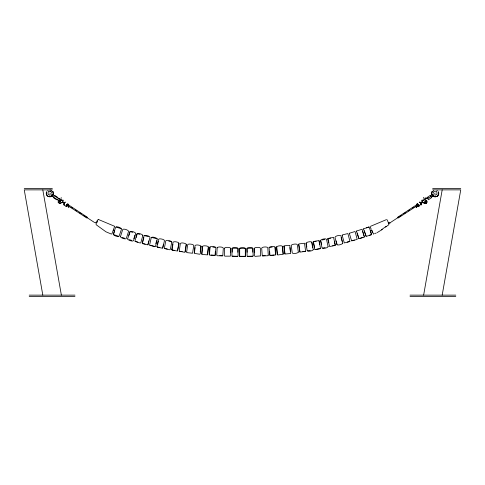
<?xml version="1.0" encoding="UTF-8"?>
<svg xmlns="http://www.w3.org/2000/svg" width="485" height="485" viewBox="0 0 485 485"><rect width="100%" height="100%" fill="white"/><g stroke="black" fill="none" stroke-linecap="round" stroke-linejoin="round"><path stroke-width="0.73" d="M52.695 195.225L53.283 193.436L52.762 191.411M232.2 252.176L232.266 248.453M237.82 252.285L237.892 248.562M49.755 196.795L52.319 195.691L50.125 196.777L47.748 196.17L46.342 194.164L46.645 191.599M53.265 193.667L52.968 191.793M57.2 199.953L57.291 199.141M438.355 191.599L438.658 194.164L437.252 196.17L434.899 196.777L432.681 195.691L435.33 196.795L434.651 196.746M230.333 252.121L230.472 248.399M438.767 193.266L438.355 194.928L438.501 194.618M432.305 195.225L431.711 193.266L432.238 191.411M431.735 193.612L432.032 191.793M53.265 193.612L53.283 193.266M46.227 193.109L46.257 192.794M209.471 254.649L210.047 247.223M215.079 255.086L215.364 251.369M425.03 200.96L424.933 201.366M201.942 253.946L202.657 246.525M207.538 254.486L208.253 247.065M194.509 252.4L195.073 247.538M200.226 251.885L200.869 246.331M185.009 251.812L186.149 244.446M58.443 200.244L58.727 201.269L59.794 201.039M171.999 249.666L172.963 244.161M177.54 250.636L178.819 243.294M423.629 295.135L442.193 189.865M442.181 295.135L460.744 189.865L432.644 189.865M53.217 193.958L53.138 194.291M87.391 217.31L67.627 204.288C68.052 205.464 67.197 203.3 67.039 205.155L86.906 218.05M157.564 244.846L158.346 241.203M162.669 247.853L163.451 244.21M433.572 194.236L433.754 193.824M67.554 204.931L67.67 204.324L67.651 204.767M155.873 243.706L156.558 240.802M142.475 243.106L143.857 237.686M147.919 244.495L148.846 240.881M136.17 237.517L137.158 233.922M128.98 235.401L130.041 231.83M133.842 238.79L134.903 235.213M67.694 204.67L67.506 204.258L67.021 204.688M433.335 192.806L433.626 192.157M417.397 204.5L418.1 204.767M113.538 234.285L114.733 230.757M49.773 193.982L50.355 193.4M426.8 200.529L426.054 201.772L424.969 202.384M51.701 190.375C51.84 192.387 47.639 192.26 47.821 190.393M437.185 190.375C437.367 192.387 433.093 192.163 433.341 190.496M98.461 219.741C97.825 218.626 95.333 223.615 96.194 224.755L105.972 231.824L111.283 234.049L111.92 233.849L114.666 226.307L98.546 219.541M64.159 203.949L64.256 204.458M67.118 205.852L66.518 205.925L67.56 204.27L66.512 205.961L67.106 205.876M66.584 205.622L66.584 206.076L67.057 205.919M113.448 230.769L113.751 230.042M53.047 194.546L52.853 194.958M96.951 222.615L97.643 220.996M438.313 195.006L438.513 194.594M431.996 191.884L432.196 191.478M422.944 200.366L423.144 199.972A9.664 7.724 82.9 0 1 422.75 200.748M423.072 200.444L423.272 200.044A9.664 7.724 82.9 0 1 420.774 203.336M58.418 199.086L59.024 198.432L59.964 198.353M426.479 200.923L426.218 201.36L425.236 201.081M422.053 199.984L421.532 200.857M417.415 204.476C418.3 203.852 419.21 207.119 417.961 205.864M397.609 217.31L417.373 204.288C418.452 204.064 417.718 206.264 418.125 204.846M48.142 192.157L48.021 194.176L49.755 195.225M427.382 201.754L426.097 203.051L423.678 203.488M54.017 196.492L53.289 197.577L56.551 199.759M438.173 195.225L437.925 195.564M425.484 201.039L424.981 201.372M67.075 204.609L67.56 204.27M66.627 205.543L67.245 205.173M427.079 201.942L426.109 202.869L426.576 202.481M422.071 201.815L421.798 202.142A9.664 7.724 82.9 0 0 422.532 201.117M421.92 202.215L422.199 201.893M417.979 204.688C417.415 203.9 416.797 204.864 417.773 204.391M423.781 199.299L424.193 198.874M437.773 195.734L437.482 195.995M426.479 202.76L426.703 202.554L426.236 202.942M51.992 195.995C52.823 195.679 49.391 197.225 50.779 196.643M60.607 201.257L60.861 200.232L59.867 199.881M423.538 197.922L423.89 197.692M423.666 197.995L423.793 197.892M381.319 229.848L386.212 226.313M382.289 229.466L377.191 232.606M385.551 227.113L388.873 224.7L388.673 223.409M417.815 206.167A1.061 0.588 55.3 0 0 418.785 206.628A1.061 0.588 55.3 0 0 418.858 205.658L421.277 203.985L420.707 202.979A1.061 0.588 55.2 0 0 419.871 202.154A1.061 0.588 55.2 0 0 419.301 202.53M428.297 197.34L424.381 199.959L425.133 199.881M430.777 195.685L432.796 194.333M427.721 198.668L430.983 196.492M424.999 201.433L426.691 200.305M431.65 196.989L433.481 195.764M391.249 221.997L401.313 215.419M403.823 213.776L405.709 212.539M408.224 210.896L409.486 210.072M412.626 208.016L413.887 207.198M416.397 205.549L417.658 204.731M398.094 218.05L417.943 205.167L417.87 204.531M437.203 196.201L436.858 196.407L437.252 196.17M416.215 206.513L416.336 207.301M426.182 202.845L424.672 203.391L425.903 203.003M425.527 203.306L425.921 203.142L424.587 203.482L426.03 203.076L424.654 203.391M51.186 194.861L50.495 194.946M425.775 203.069L425.466 203.209M425.921 203.142L425.812 203.191M418.422 205.616C418.634 205.21 417.173 203.542 417.3 204.731M389.807 222.275L388.303 222.906M390.158 223.058L388.63 223.694M374.584 233.691L376.318 232.964M436.597 196.528L436.27 196.643M373.717 234.049L373.317 234.049M366.32 227.883L368.733 227.065M369.485 235.231L371.298 234.619M360.476 238.19L362.907 237.414M60.425 200.287L61.225 200.372L52.204 194.333M352.013 240.748L354.456 240.026M422.041 202.651L422.423 202.542M422.168 202.73L422.544 202.621M425.03 202.263L426.467 201.105L426.612 200.39M347.181 242.106L349.643 241.427M416.094 206.44C416.142 208.732 417.355 206.337 416.536 206.646M416.53 207.356L416.469 206.634M424.908 198.492L426.23 198.583M425.005 203.342C425.751 203.464 423.793 203.47 425.218 203.288M328.212 238.675L330.691 238.093M332.516 245.853L335.002 245.271M67.209 205.24L66.997 204.767L67.318 205.167M322.21 239.984L324.707 239.451M322.64 248.053L325.132 247.514M434.505 194.946L433.814 194.861M313.692 241.694L316.196 241.203M315.214 249.52L320.221 248.55M435.785 196.752L435.591 196.777M307.763 250.848L310.279 250.412M302.81 251.642L305.332 251.254M425.036 198.353L426.103 198.51M269.587 247.368L272.133 247.174M270.2 255.322L274.013 255.031M424.514 203.403L424.89 203.458M435.245 195.225L436.979 194.176L436.858 192.157M262.646 255.783L265.192 255.637M61.11 202.348L60.71 202.354A9.664 7.73 -82.8 0 1 64.335 203.288M247.362 248.296L252.467 248.193M247.52 256.268L252.618 256.171M24.25 188.556L52.356 188.556M432.644 188.556L460.75 188.556M52.356 189.865L24.25 189.865L42.819 295.135M61.08 203.391L59.225 203.069M239.948 248.314L245.052 248.314M239.948 256.292L245.052 256.292M29.203 295.135L74.975 295.135M410.025 295.135L455.797 295.135M29.203 296.444L74.975 296.444M410.025 296.444L455.797 296.444M423.89 202.348L424.411 202.433M232.533 248.193L237.638 248.296M232.382 256.171L237.48 256.268M435.245 196.795L434.899 196.777M219.808 255.637L222.354 255.783M60.219 203.379L60.728 203.397L60.013 203.348M212.866 247.174L215.413 247.368M210.987 255.031L214.8 255.322M417.755 205.173L418.325 205.41M49.409 196.777L48.991 196.716M425.691 197.298L426.024 197.407M179.668 251.254L182.19 251.642M172.211 249.969L174.721 250.412M168.804 241.203L171.308 241.694M164.779 248.544L167.283 249.035M157.376 246.98L159.868 247.514M418.537 205.695L418.197 206.113L417.961 205.852L418.446 206.192L418.549 205.695L417.682 205.167M151.823 237.504L156.788 238.675M149.998 245.271L154.964 246.441M434.554 196.722L433.99 196.57M60.019 201.372L59.516 201.039M144.633 235.692L148.343 236.638M142.663 243.421L145.13 244.052M137.479 233.74L139.941 234.419M135.357 241.427L137.819 242.106M62.577 202.542L62.959 202.651M59.97 202.263L58.521 200.923M130.368 231.654L132.811 232.376M129.319 239.663L131.762 240.39M122.093 237.414L124.524 238.19M48.773 196.655L48.409 196.522M116.267 227.065L121.092 228.702M113.702 234.619L118.534 236.256M434.645 193.4L435.227 193.982M96.697 222.906L95.193 222.275M59.552 203.209L58.818 202.845M433.19 196.14L433.893 196.522M418.494 205.616L417.512 204.925M47.797 196.201L48.142 196.407M433.578 196.376L432.747 195.758L433.008 195.995M61.11 197.692L61.462 197.922M67.342 204.731L68.597 205.549M71.113 207.198L72.374 208.016M75.514 210.072L76.775 210.896M79.291 212.539L81.177 213.776M83.687 215.419L93.75 221.997M54.744 195.4L58.006 197.583M51.519 195.764L60.001 201.433M63.887 204.864L66.306 206.537A1.061 0.588 -55.3 0 0 67.13 206.289M58.424 202.481L58.891 202.869L57.921 201.942M47.518 195.995L47.227 195.734M60.928 198.802L61.559 199.529M46.942 195.382L47.075 195.564M62.929 201.815L63.202 202.142M51.252 193.836L51.428 194.236M63.468 200.857L62.947 199.984M51.374 192.157L51.665 192.806M52.804 191.478L53.004 191.884M46.487 194.594L46.687 195.006M432.147 194.958L431.953 194.546M418.858 205.658L418.416 204.725A1.061 0.588 55.4 0 0 417.336 203.876A1.061 0.588 55.4 0 0 417.155 204.882M417.464 204.846L417.906 205.773M46.299 193.951L46.645 194.928L46.233 193.266M62.056 200.366L61.856 199.972A9.664 7.724 -82.9 0 0 64.353 203.257M386.478 219.596L370.576 226.295M387.139 219.814L388.37 222.688M371.255 230.06L371.552 230.769M371.88 230.211L373.28 233.661M370.237 226.853L371.171 229.156M371.637 230.308L372.571 232.612M60.067 201.366L59.97 200.96M370.267 230.757L371.462 234.285M364.338 230.799L366.139 236.092M362.598 231.369L364.296 236.698M357.239 233.079L358.936 238.402M431.862 194.291L431.783 193.951M341.143 237.686L342.064 241.3M336.154 240.881L337.081 244.495M334.341 241.33L335.196 244.955M328.018 238.99L328.866 242.615M320.767 240.566L321.549 244.21M319.003 240.924L319.718 244.579M313.486 241.997L314.553 247.483M42.807 189.865L61.371 295.135M311.716 242.324L312.679 247.835M306.18 243.294L306.823 246.968M298.851 244.446L299.991 251.812M289.927 247.538L290.357 251.242M284.131 246.331L284.986 253.74M438.743 192.794L438.773 193.109M282.343 246.525L283.058 253.946M276.747 247.065L277.462 254.486M274.953 247.223L275.529 254.649M269.636 251.369L269.921 255.086M254.528 248.399L254.667 252.121M252.733 248.453L252.8 252.176M247.107 248.562L247.18 252.285M245.313 248.581L245.313 256.031M239.687 248.581L239.687 256.031M50.107 189.865L50.107 191.436M421.204 204.027A1.061 0.588 55.2 0 1 421.222 204.755M418.737 205.579A1.061 0.588 55.3 0 1 418.755 206.489A1.061 0.588 55.3 0 1 417.973 206.374M417.027 204.809A1.061 0.588 55.4 0 1 417.215 203.797A1.061 0.588 55.4 0 1 418.288 204.652M421.695 202.779A9.664 7.73 82.9 0 1 424.278 202.354M421.277 203.985A1.061 0.588 55.2 0 1 420.713 204.906M418.67 206.665A1.061 0.588 55.1 0 1 417.997 206.361M419.44 202.506A1.061 0.588 55.2 0 1 420.046 202.251A1.061 0.588 55.2 0 1 420.834 203.051M420.786 203.367A9.664 7.73 82.9 0 1 424.405 202.433M64.311 204.876A1.061 0.588 -55.3 0 1 63.844 203.906L64.293 202.979A1.061 0.588 -55.2 0 1 65.129 202.154A1.061 0.588 -55.2 0 1 65.699 202.53M66.275 206.513A1.061 0.588 -55.3 0 1 66.269 205.579L66.712 204.652A1.061 0.588 -55.4 0 1 67.785 203.797A1.061 0.588 -55.4 0 1 67.973 204.809M390.819 222.257A2.613 0.6 -22.6 0 1 390.316 222.512M94.684 222.512A2.613 0.6 22.6 0 1 94.181 222.257M68.306 207.095C69.209 207.962 69.052 205.349 68.306 207.095M201.129 246.247L200.275 253.77L199.693 254.231L194.218 253.358L195.025 245.659C195.667 244.282 200.554 245.155 201.129 246.247M201.681 253.916L202.154 254.492L207.61 254.861L208.514 247.089C208.35 245.743 202.779 245.264 202.397 246.501L201.681 253.916M127.652 238.996C127.846 240.184 132.86 241.845 133.563 240.651L135.685 233.503C135.782 232.145 130.398 230.611 129.792 231.751L127.652 238.996M363.471 228.89L366.06 236.419L371.625 234.691L369.14 226.901L363.471 228.89M342.149 235.292L344.308 242.93L349.964 241.524L347.897 233.57L342.531 234.843L342.149 235.292M269.09 247.574L269.66 255.104L270.224 255.583L275.722 254.922L275.213 247.198C274.819 245.919 269.521 246.441 269.09 247.574M276.486 246.974L277.202 254.51L277.772 254.983L283.264 254.213L282.603 246.501C281.985 245.113 277.087 245.895 276.486 246.974M232.006 248.447L231.945 256.189L237.474 256.529L238.008 256.019L238.153 248.562C237.886 247.235 232.291 247.186 232.006 248.447M120.438 236.71C120.607 237.905 125.591 239.669 126.312 238.481L128.573 231.381C128.713 230.09 123.396 228.344 122.717 229.514L120.438 236.71M342.798 243.13C342.555 244.313 337.481 245.786 336.826 244.561L334.983 237.335C334.917 236.043 340.325 234.607 340.937 235.819L342.798 243.13M268.247 255.201L267.756 255.753L262.282 255.916L261.682 248.114C261.864 246.835 267.447 246.453 267.817 247.756L268.247 255.201M224.591 248.174L224.306 255.625L224.81 256.165L230.351 256.141L230.733 248.411C230.527 247.132 224.937 246.859 224.591 248.174M186.416 244.373L185.27 251.854L184.67 252.291L179.232 251.212L180.335 243.549C181.032 242.197 185.876 243.264 186.416 244.373M186.67 252.061L187.119 252.649L192.557 253.231L193.764 245.501C193.648 244.143 188.095 243.452 187.671 244.67L186.67 252.061M113.272 234.297C113.417 235.492 118.364 237.347 119.11 236.177L121.505 229.12C121.656 227.768 116.339 226.028 115.685 227.144L113.272 234.297M327.751 238.85L329.618 246.562L335.317 245.38L333.559 237.347L328.151 238.42L327.751 238.85M349.303 233.267L351.601 240.899L357.227 239.384L355.044 231.503L349.303 233.267M254.273 248.314L254.552 255.856L255.092 256.359L260.621 255.91L260.409 248.174C260.063 246.877 254.746 247.198 254.273 248.314M217.183 247.756L216.753 255.201L217.244 255.753L222.791 255.837L223.318 248.114C223.106 246.774 217.516 246.507 217.183 247.756M328.096 246.707C327.811 247.877 322.683 249.157 322.076 247.908L320.506 240.621C320.494 239.323 325.95 238.093 326.52 239.329L328.096 246.707M253.134 255.898L252.624 256.432L247.15 256.383L246.847 248.562C247.083 247.295 252.673 247.126 252.994 248.447L253.134 255.898M209.787 247.198L209.211 254.631L209.696 255.195L215.231 255.383L215.916 247.671C215.752 246.386 210.181 245.901 209.787 247.198M171.781 241.93L170.344 249.369L169.732 249.781L164.342 248.49L165.743 240.875C166.488 239.554 171.29 240.802 171.781 241.93M171.738 249.623L172.169 250.23L177.583 251.018L179.08 243.343C179.02 241.985 173.497 241.075 173.024 242.282L171.738 249.623M417.288 204.403L417.324 204.718L417.288 204.403M418.04 204.925L417.791 205.24L418.04 204.925M313.225 241.851L314.789 249.629L320.536 248.666L319.088 240.578L313.643 241.433L313.225 241.851M239.438 248.484L239.426 256.031L239.948 256.553L245.489 256.316L245.574 248.581C245.277 247.271 239.954 247.386 239.438 248.484M313.268 249.72C312.94 250.878 307.763 251.951 307.205 250.684L305.92 243.343C305.956 242.045 311.455 241.027 311.976 242.282L313.268 249.72M157.255 238.929L155.533 246.301L154.903 246.695L149.568 245.198L151.259 237.638C152.054 236.353 156.8 237.783 157.255 238.929M156.916 246.616L157.316 247.235L162.699 248.235L164.494 240.621C164.482 239.263 159.001 238.141 158.48 239.329L156.916 246.616M298.596 244.294L299.857 252.127L305.641 251.382L304.501 243.24L299.027 243.894L298.596 244.294M298.336 252.151C297.96 253.297 292.746 254.176 292.243 252.885L291.236 245.501C291.321 244.21 296.862 243.397 297.329 244.67L298.336 252.151M142.851 235.377L140.85 242.676L140.207 243.04L134.927 241.336L136.909 233.855C137.752 232.594 142.445 234.206 142.851 235.377M142.22 243.04L142.596 243.676L147.937 244.883L150.017 237.335C150.065 235.983 144.627 234.649 144.063 235.819L142.22 243.04M283.883 246.168L284.847 254.043L290.648 253.522L289.824 245.343L284.331 245.786L283.883 246.168M356.42 231.078L358.851 238.729L364.447 237.11L362.077 229.241L356.42 231.078M438.701 193.951L438.592 194.382L438.701 193.951M53.017 194.618L52.865 194.928L53.017 194.618M430.256 195.4L426.994 197.583L428.449 199.759L431.711 197.577L430.256 195.4M432.135 194.928L431.983 194.618L432.135 194.928"/></g></svg>
